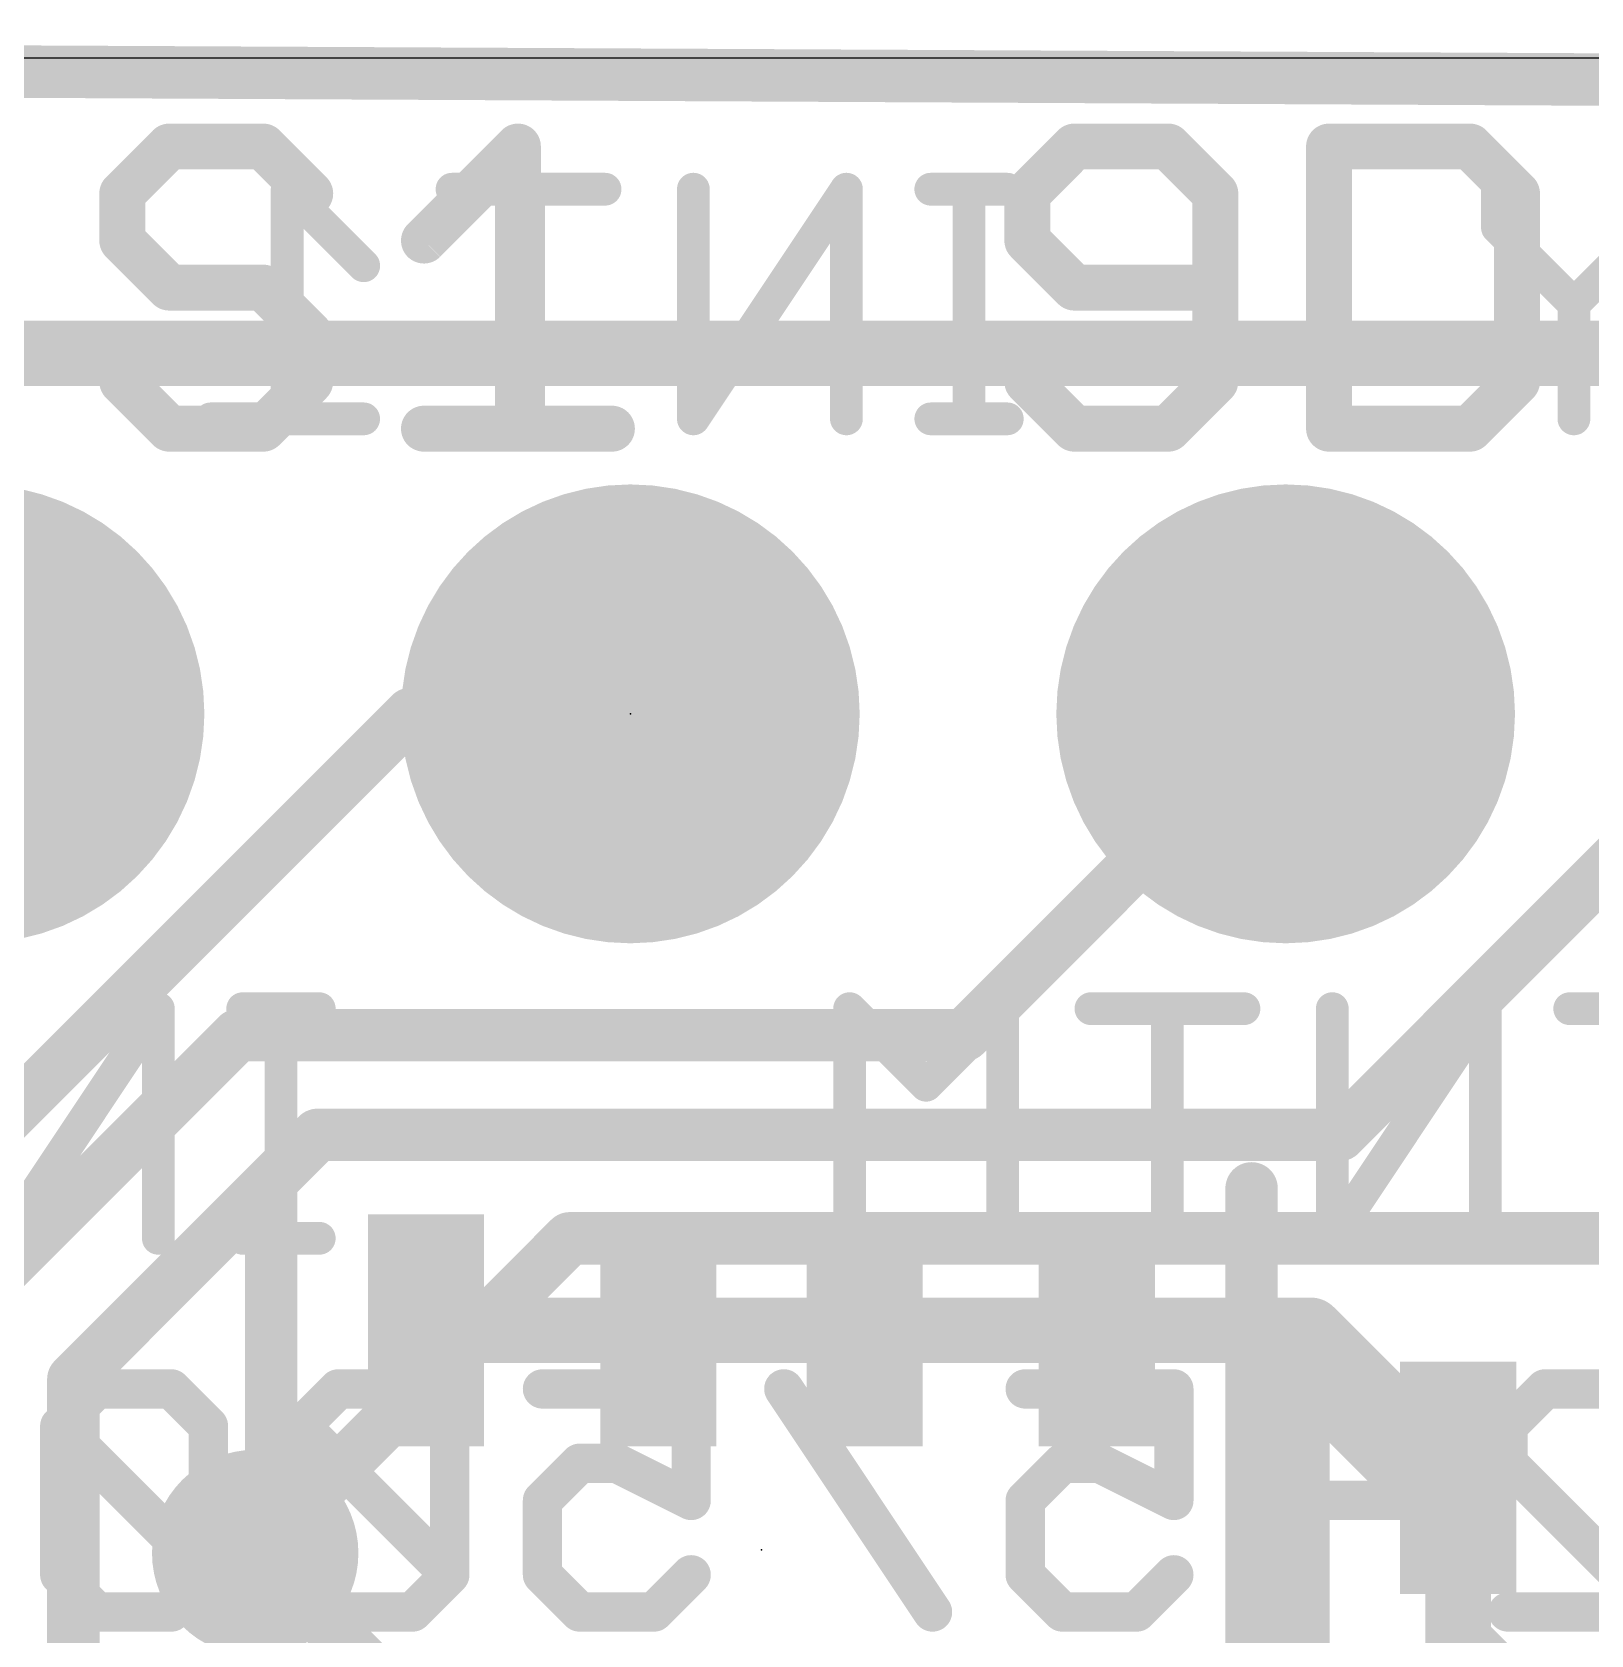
# Model space of a CAD drawing. Extents: x -0.1 to 25.5, y -0.1 to 17.9.
# Drawn here: x 10.38 to 16.42, y 11.67 to 17.88 of the extents above; entities that cross this region are included whole.
import ezdxf

# ---------------------------------------------------------------- set-up
doc = ezdxf.new("R2010")
doc.units = 0
for name, color, linetype in [('1', 12, 'CONTINUOUS'), ('16', 5, 'CONTINUOUS'), ('17', 110, 'CONTINUOUS'), ('18', 110, 'CONTINUOUS'), ('20', 53, 'CONTINUOUS'), ('21', 40, 'CONTINUOUS'), ('22', 6, 'CONTINUOUS'), ('23', 40, 'CONTINUOUS')]:
    doc.layers.add(name, color=color, linetype=linetype)

# ---------------------------------------------------------------- blocks, each defined once
blk = doc.blocks.new('ROUNDP')
at = {"const_width": 0.5}
blk.add_lwpolyline([(0, -0.25, 1), (0, 0.25, 1), (0, -0.25)], format="xyb", dxfattribs=at)
blk = doc.blocks.new('RECT')
blk.add_solid([(-0.5, -0.5), (0.5, -0.5), (-0.5, 0.5), (0.5, 0.5)])
blk = doc.blocks.new('ROUNDV')
at = {"const_width": 0.5}
blk.add_lwpolyline([(0, -0.25, 1), (0, 0.25, 1), (0, -0.25)], format="xyb", dxfattribs=at)

msp = doc.modelspace()

# ---------------------------------------------------------------- linework, layer by layer
at = {"layer": '1'}
for points, const_width in [([(0, 17.78), (25.4, 17.653)], 0.2032), ([(18.923, 16.637), (6.731, 16.637)], 0.254), ([(9.7282, 13.1199), (11.8483, 15.24)], 0.2032), ([(11.8483, 15.24), (12.7, 15.24)], 0.2032), ([(13.9954, 13.9954), (15.24, 15.24)], 0.2032), ([(17.0815, 15.24), (15.4502, 13.6087)], 0.2032), ([(10.1346, 12.9516), (11.1784, 13.9954)], 0.2032), ([(11.1784, 13.9954), (13.9954, 13.9954)], 0.2032), ([(11.4878, 13.6087), (10.541, 12.6619)], 0.2032), ([(11.4878, 13.6087), (15.4502, 13.6087)], 0.2032), ([(12.808, 12.8515), (11.908, 12.8515)], 0.254), ([(12.808, 12.8515), (13.608, 12.8515)], 0.254), ([(13.608, 12.8515), (14.508, 12.8515)], 0.254), ([(15.337, 12.8515), (14.508, 12.8515)], 0.254), ([(15.9085, 12.28), (15.337, 12.8515)], 0.254), ([(10.541, 11.557), (10.541, 12.6619)], 0.2032), ([(15.9085, 12.28), (15.9085, 11.6505)], 0.254), ([(11.908, 11.3266), (11.2459, 11.9888)], 0.2032), ([(16.129, 11.43), (15.9085, 11.6505)], 0.254)]:
    msp.add_lwpolyline(points, dxfattribs=dict(at, const_width=const_width))
for points, const_width in [([(11.8483, 15.2908, 1), (11.8483, 15.1892)], 0.1016), ([(11.8842, 15.2041, 1), (11.8124, 15.2759)], 0.1016), ([(12.7, 15.1892, 1), (12.7, 15.2908)], 0.1016), ([(15.2759, 15.2041, 1), (15.2041, 15.2759)], 0.1016), ([(11.1784, 14.0462, 1), (11.1784, 13.9446)], 0.1016), ([(11.2144, 13.9595, 1), (11.1425, 14.0313)], 0.1016), ([(13.9595, 14.0313, 1), (14.0313, 13.9595)], 0.1016), ([(13.9954, 13.9446, 1), (13.9954, 14.0462)], 0.1016), ([(11.4878, 13.6595, 1), (11.4878, 13.5579)], 0.1016), ([(11.5238, 13.5728, 1), (11.4519, 13.6447)], 0.1016), ([(15.4143, 13.6447, 1), (15.4862, 13.5728)], 0.1016), ([(15.4502, 13.5579, 1), (15.4502, 13.6595)], 0.1016), ([(11.908, 12.915, 1), (11.908, 12.788)], 0.127), ([(12.808, 12.915, 1), (12.808, 12.788)], 0.127), ([(12.808, 12.788, 1), (12.808, 12.915)], 0.127), ([(13.608, 12.915, 1), (13.608, 12.788)], 0.127), ([(13.608, 12.788, 1), (13.608, 12.915)], 0.127), ([(14.508, 12.915, 1), (14.508, 12.788)], 0.127), ([(14.508, 12.788, 1), (14.508, 12.915)], 0.127), ([(15.3819, 12.8964, 1), (15.2921, 12.8066)], 0.127), ([(15.337, 12.788, 1), (15.337, 12.915)], 0.127), ([(10.5918, 12.6619, 1), (10.4902, 12.6619)], 0.1016), ([(10.5051, 12.6978, 1), (10.5769, 12.626)], 0.1016), ([(15.972, 12.28, 1), (15.845, 12.28)], 0.127), ([(15.8636, 12.2351, 1), (15.9534, 12.3249)], 0.127), ([(11.2818, 12.0247, 1), (11.2099, 11.9528)], 0.1016), ([(15.9534, 11.6954, 1), (15.8636, 11.6056)], 0.127), ([(15.845, 11.6505, 1), (15.972, 11.6505)], 0.127)]:
    msp.add_lwpolyline(points, format="xyb", dxfattribs=dict(at, const_width=const_width))
at = {"layer": '16', "const_width": 0.2032}
for points in [[(0, 17.78), (25.4, 17.653)], [(11.2459, 11.9888), (12.4651, 13.208)], [(12.4651, 13.208), (21.59, 13.208)]]:
    msp.add_lwpolyline(points, dxfattribs=at)
at = {"layer": '16', "const_width": 0.1016}
for points in [[(12.4651, 13.2588, 1), (12.4651, 13.1572)], [(12.501, 13.1721, 1), (12.4292, 13.2439)], [(11.2099, 12.0247, 1), (11.2818, 11.9528)]]:
    msp.add_lwpolyline(points, format="xyb", dxfattribs=at)
at = {"layer": '20'}
msp.add_line((22.86, 17.78), (2.54, 17.78), dxfattribs=at)
at = {"layer": '21'}
for points, const_width in [([(10.9127, 17.438), (10.7305, 17.2558)], 0.1778), ([(11.2771, 17.438), (10.9127, 17.438)], 0.1778), ([(11.4592, 17.2558), (11.2771, 17.438)], 0.1778), ([(11.8999, 17.0737), (12.2643, 17.438)], 0.1778), ([(12.2643, 17.438), (12.2643, 16.3449)], 0.1778), ([(14.4209, 17.438), (14.2387, 17.2558)], 0.1778), ([(14.7852, 17.438), (14.4209, 17.438)], 0.1778), ([(14.9674, 17.2558), (14.7852, 17.438)], 0.1778), ([(15.4081, 17.438), (15.4081, 16.3449)], 0.1778), ([(15.9546, 17.438), (15.4081, 17.438)], 0.1778), ([(16.1368, 17.2558), (15.9546, 17.438)], 0.1778), ([(10.7305, 17.2558), (10.7305, 17.0737)], 0.1778), ([(14.2387, 17.2558), (14.2387, 17.0737)], 0.1778), ([(14.9674, 16.5271), (14.9674, 17.2558)], 0.1778), ([(16.1368, 16.5271), (16.1368, 17.2558)], 0.1778), ([(10.7305, 17.0737), (10.9127, 16.8915)], 0.1778), ([(14.2387, 17.0737), (14.4209, 16.8915)], 0.1778), ([(10.9127, 16.8915), (11.2771, 16.8915)], 0.1778), ([(11.2771, 16.8915), (11.4592, 16.7093)], 0.1778), ([(14.4209, 16.8915), (14.9674, 16.8915)], 0.1778), ([(11.4592, 16.7093), (11.4592, 16.5271)], 0.1778), ([(10.9127, 16.3449), (10.7305, 16.5271)], 0.1778), ([(11.4592, 16.5271), (11.2771, 16.3449)], 0.1778), ([(14.2387, 16.5271), (14.4209, 16.3449)], 0.1778), ([(14.7852, 16.3449), (14.9674, 16.5271)], 0.1778), ([(15.9546, 16.3449), (16.1368, 16.5271)], 0.1778), ([(11.2771, 16.3449), (10.9127, 16.3449)], 0.1778), ([(11.8999, 16.3449), (12.6286, 16.3449)], 0.1778), ([(14.4209, 16.3449), (14.7852, 16.3449)], 0.1778), ([(15.4081, 16.3449), (15.9546, 16.3449)], 0.1778), ([(11.308, 10.6015), (11.308, 13.4015)], 0.2032), ([(15.108, 13.4015), (15.108, 10.6015)], 0.2032), ([(15.3085, 10.03), (15.3085, 12.83)], 0.2032)]:
    msp.add_lwpolyline(points, dxfattribs=dict(at, const_width=const_width))
for points, const_width in [([(10.9127, 17.4825, 1), (10.9127, 17.3936)], 0.0889), ([(10.9441, 17.4066, 1), (10.8812, 17.4695)], 0.0889), ([(11.3085, 17.4695, 1), (11.2456, 17.4066)], 0.0889), ([(11.2771, 17.3936, 1), (11.2771, 17.4825)], 0.0889), ([(12.3087, 17.438, 1), (12.2198, 17.438)], 0.0889), ([(12.2957, 17.4066, 1), (12.2328, 17.4695)], 0.0889), ([(14.4209, 17.4825, 1), (14.4209, 17.3936)], 0.0889), ([(14.4523, 17.4066, 1), (14.3894, 17.4695)], 0.0889), ([(14.8167, 17.4695, 1), (14.7538, 17.4066)], 0.0889), ([(14.7852, 17.3936, 1), (14.7852, 17.4825)], 0.0889), ([(15.4525, 17.438, 1), (15.3636, 17.438)], 0.0889), ([(15.4081, 17.4825, 1), (15.4081, 17.3936)], 0.0889), ([(15.9861, 17.4695, 1), (15.9232, 17.4066)], 0.0889), ([(15.9546, 17.3936, 1), (15.9546, 17.4825)], 0.0889), ([(10.7749, 17.2558, 1), (10.686, 17.2558)], 0.0889), ([(10.6991, 17.2873, 1), (10.7619, 17.2244)], 0.0889), ([(11.4278, 17.2244, 1), (11.4907, 17.2873)], 0.0889), ([(14.2072, 17.2873, 1), (14.2701, 17.2244)], 0.0889), ([(14.2831, 17.2558, 1), (14.1942, 17.2558)], 0.0889), ([(15.0119, 17.2558, 1), (14.923, 17.2558)], 0.0889), ([(14.936, 17.2244, 1), (14.9989, 17.2873)], 0.0889), ([(16.1813, 17.2558, 1), (16.0924, 17.2558)], 0.0889), ([(16.1054, 17.2244, 1), (16.1683, 17.2873)], 0.0889), ([(10.7619, 17.1051, 1), (10.6991, 17.0422)], 0.0889), ([(11.8685, 17.1051, 1), (11.9313, 17.0422)], 0.0889), ([(14.2701, 17.1051, 1), (14.2072, 17.0422)], 0.0889), ([(10.686, 17.0737, 1), (10.7749, 17.0737)], 0.0889), ([(14.1942, 17.0737, 1), (14.2831, 17.0737)], 0.0889), ([(10.9127, 16.9359, 1), (10.9127, 16.847)], 0.0889), ([(10.8812, 16.86, 1), (10.9441, 16.9229)], 0.0889), ([(11.3085, 16.9229, 1), (11.2456, 16.86)], 0.0889), ([(11.2771, 16.847, 1), (11.2771, 16.9359)], 0.0889), ([(14.4209, 16.9359, 1), (14.4209, 16.847)], 0.0889), ([(14.3894, 16.86, 1), (14.4523, 16.9229)], 0.0889), ([(14.9674, 16.847, 1), (14.9674, 16.9359)], 0.0889), ([(11.5037, 16.7093, 1), (11.4148, 16.7093)], 0.0889), ([(11.4278, 16.6778, 1), (11.4907, 16.7407)], 0.0889), ([(10.7619, 16.5585, 1), (10.6991, 16.4957)], 0.0889), ([(11.4907, 16.4957, 1), (11.4278, 16.5585)], 0.0889), ([(14.2701, 16.5585, 1), (14.2072, 16.4957)], 0.0889), ([(14.9989, 16.4957, 1), (14.936, 16.5585)], 0.0889), ([(16.1683, 16.4957, 1), (16.1054, 16.5585)], 0.0889), ([(11.4148, 16.5271, 1), (11.5037, 16.5271)], 0.0889), ([(14.923, 16.5271, 1), (15.0119, 16.5271)], 0.0889), ([(16.0924, 16.5271, 1), (16.1813, 16.5271)], 0.0889), ([(10.9127, 16.3894, 1), (10.9127, 16.3004)], 0.0889), ([(10.8812, 16.3135, 1), (10.9441, 16.3763)], 0.0889), ([(11.2456, 16.3763, 1), (11.3085, 16.3135)], 0.0889), ([(11.2771, 16.3004, 1), (11.2771, 16.3894)], 0.0889), ([(11.8999, 16.3894, 1), (11.8999, 16.3004)], 0.0889), ([(12.6286, 16.3004, 1), (12.6286, 16.3894)], 0.0889), ([(14.4209, 16.3894, 1), (14.4209, 16.3004)], 0.0889), ([(14.3894, 16.3135, 1), (14.4523, 16.3763)], 0.0889), ([(14.7538, 16.3763, 1), (14.8167, 16.3135)], 0.0889), ([(14.7852, 16.3004, 1), (14.7852, 16.3894)], 0.0889), ([(15.4081, 16.3894, 1), (15.4081, 16.3004)], 0.0889), ([(15.9232, 16.3763, 1), (15.9861, 16.3135)], 0.0889), ([(15.9546, 16.3004, 1), (15.9546, 16.3894)], 0.0889), ([(12.2198, 16.3449, 1), (12.3087, 16.3449)], 0.0889), ([(15.3636, 16.3449, 1), (15.4525, 16.3449)], 0.0889), ([(11.3588, 13.4015, 1), (11.2572, 13.4015)], 0.1016), ([(15.1588, 13.4015, 1), (15.0572, 13.4015)], 0.1016), ([(15.3593, 12.83, 1), (15.2577, 12.83)], 0.1016)]:
    msp.add_lwpolyline(points, format="xyb", dxfattribs=dict(at, const_width=const_width))
at = {"layer": '22'}
for points, const_width in [([(11.6664, 16.9762), (11.3698, 17.2728)], 0.127), ([(11.3698, 17.2728), (11.3698, 16.383)], 0.127), ([(12.6019, 17.2728), (12.0088, 17.2728)], 0.127), ([(12.3053, 16.383), (12.3053, 17.2728)], 0.127), ([(13.5374, 17.2728), (12.9443, 16.383)], 0.127), ([(12.9443, 16.383), (12.9443, 17.2728)], 0.127), ([(13.5374, 16.383), (13.5374, 17.2728)], 0.127), ([(14.1611, 17.2728), (13.8645, 17.2728)], 0.127), ([(14.0128, 16.383), (14.0128, 17.2728)], 0.127), ([(16.0608, 17.1245), (16.0608, 17.2728)], 0.127), ([(16.3574, 16.8279), (16.0608, 17.1245)], 0.127), ([(16.654, 17.1245), (16.3574, 16.8279)], 0.127), ([(16.3574, 16.8279), (16.3574, 16.383)], 0.127), ([(11.6664, 16.383), (11.0732, 16.383)], 0.127), ([(14.1611, 16.383), (13.8645, 16.383)], 0.127), ([(10.8704, 14.0978), (10.2773, 13.208)], 0.127), ([(10.8704, 13.208), (10.8704, 14.0978)], 0.127), ([(11.4941, 14.0978), (11.1975, 14.0978)], 0.127), ([(11.3458, 13.208), (11.3458, 14.0978)], 0.127), ([(13.8463, 13.8012), (13.5497, 14.0978)], 0.127), ([(13.5497, 14.0978), (13.5497, 13.208)], 0.127), ([(14.1429, 14.0978), (13.8463, 13.8012)], 0.127), ([(14.1429, 13.208), (14.1429, 14.0978)], 0.127), ([(15.0784, 14.0978), (14.4853, 14.0978)], 0.127), ([(14.7818, 13.208), (14.7818, 14.0978)], 0.127), ([(16.0139, 14.0978), (15.4208, 13.208)], 0.127), ([(15.4208, 13.208), (15.4208, 14.0978)], 0.127), ([(16.0139, 13.208), (16.0139, 14.0978)], 0.127), ([(16.6376, 14.0978), (16.341, 14.0978)], 0.127), ([(11.4941, 13.208), (11.1975, 13.208)], 0.127), ([(16.6376, 13.208), (16.341, 13.208)], 0.127), ([(10.6324, 12.6245), (10.4884, 12.4805)], 0.1524), ([(10.9206, 12.6245), (10.6324, 12.6245)], 0.1524), ([(11.0646, 12.4805), (10.9206, 12.6245)], 0.1524), ([(11.568, 12.6245), (11.4239, 12.4805)], 0.1524), ([(11.8561, 12.6245), (11.568, 12.6245)], 0.1524), ([(12.0001, 12.4805), (11.8561, 12.6245)], 0.1524), ([(12.3594, 12.6245), (12.9357, 12.6245)], 0.1524), ([(12.9357, 12.6245), (12.9357, 12.1924)], 0.1524), ([(13.8712, 11.7602), (13.2949, 12.6245)], 0.1524), ([(14.2305, 12.6245), (14.8067, 12.6245)], 0.1524), ([(14.8067, 12.6245), (14.8067, 12.1924)], 0.1524), ([(15.31, 11.7602), (15.31, 12.6245)], 0.1524), ([(15.31, 12.6245), (15.7422, 12.1924)], 0.1524), ([(16.1015, 12.4805), (16.2456, 12.6245)], 0.1524), ([(16.2456, 12.6245), (16.5337, 12.6245)], 0.1524), ([(10.4884, 12.4805), (10.4884, 11.9043)], 0.1524), ([(11.0646, 11.9043), (10.4884, 12.4805)], 0.1524), ([(11.0646, 11.9043), (11.0646, 12.4805)], 0.1524), ([(11.4239, 12.4805), (11.4239, 11.9043)], 0.1524), ([(12.0001, 11.9043), (11.4239, 12.4805)], 0.1524), ([(12.0001, 11.9043), (12.0001, 12.4805)], 0.1524), ([(16.1015, 12.3364), (16.1015, 12.4805)], 0.1524), ([(12.5035, 12.3364), (12.3594, 12.1924)], 0.1524), ([(12.6475, 12.3364), (12.5035, 12.3364)], 0.1524), ([(12.9357, 12.1924), (12.6475, 12.3364)], 0.1524), ([(14.3745, 12.3364), (14.2305, 12.1924)], 0.1524), ([(14.5186, 12.3364), (14.3745, 12.3364)], 0.1524), ([(14.8067, 12.1924), (14.5186, 12.3364)], 0.1524), ([(16.6777, 11.7602), (16.1015, 12.3364)], 0.1524), ([(12.3594, 12.1924), (12.3594, 11.9043)], 0.1524), ([(14.2305, 12.1924), (14.2305, 11.9043)], 0.1524), ([(15.7422, 12.1924), (15.166, 12.1924)], 0.1524), ([(10.4884, 11.9043), (10.6324, 11.7602)], 0.1524), ([(10.9206, 11.7602), (11.0646, 11.9043)], 0.1524), ([(11.4239, 11.9043), (11.568, 11.7602)], 0.1524), ([(11.8561, 11.7602), (12.0001, 11.9043)], 0.1524), ([(12.3594, 11.9043), (12.5035, 11.7602)], 0.1524), ([(12.7916, 11.7602), (12.9357, 11.9043)], 0.1524), ([(14.2305, 11.9043), (14.3745, 11.7602)], 0.1524), ([(14.6626, 11.7602), (14.8067, 11.9043)], 0.1524), ([(10.6324, 11.7602), (10.9206, 11.7602)], 0.1524), ([(11.568, 11.7602), (11.8561, 11.7602)], 0.1524), ([(12.5035, 11.7602), (12.7916, 11.7602)], 0.1524), ([(14.3745, 11.7602), (14.6626, 11.7602)], 0.1524), ([(16.1015, 11.7602), (16.6777, 11.7602)], 0.1524)]:
    msp.add_lwpolyline(points, dxfattribs=dict(at, const_width=const_width))
for points, const_width in [([(11.4016, 17.2728, 1), (11.3381, 17.2728)], 0.0635), ([(11.3923, 17.2952, 1), (11.3474, 17.2503)], 0.0635), ([(12.0088, 17.3045, 1), (12.0088, 17.241)], 0.0635), ([(12.3371, 17.2728, 1), (12.2736, 17.2728)], 0.0635), ([(12.6019, 17.241, 1), (12.6019, 17.3045)], 0.0635), ([(12.976, 17.2728, 1), (12.9125, 17.2728)], 0.0635), ([(13.5692, 17.2728, 1), (13.5057, 17.2728)], 0.0635), ([(13.5639, 17.2551, 1), (13.511, 17.2904)], 0.0635), ([(13.8645, 17.3045, 1), (13.8645, 17.241)], 0.0635), ([(14.0446, 17.2728, 1), (13.9811, 17.2728)], 0.0635), ([(14.1611, 17.241, 1), (14.1611, 17.3045)], 0.0635), ([(16.0926, 17.2728, 1), (16.0291, 17.2728)], 0.0635), ([(16.0291, 17.1245, 1), (16.0926, 17.1245)], 0.0635), ([(16.0833, 17.1469, 1), (16.0384, 17.102)], 0.0635), ([(11.644, 16.9537, 1), (11.6889, 16.9986)], 0.0635), ([(16.3891, 16.8279, 1), (16.3256, 16.8279)], 0.0635), ([(16.3349, 16.8503, 1), (16.3798, 16.8054)], 0.0635), ([(16.3349, 16.8054, 1), (16.3798, 16.8503)], 0.0635), ([(11.0732, 16.4147, 1), (11.0732, 16.3513)], 0.0635), ([(11.3381, 16.383, 1), (11.4016, 16.383)], 0.0635), ([(11.6664, 16.3513, 1), (11.6664, 16.4147)], 0.0635), ([(12.2736, 16.383, 1), (12.3371, 16.383)], 0.0635), ([(12.9125, 16.383, 1), (12.976, 16.383)], 0.0635), ([(12.9179, 16.4006, 1), (12.9707, 16.3654)], 0.0635), ([(13.5057, 16.383, 1), (13.5692, 16.383)], 0.0635), ([(13.8645, 16.4147, 1), (13.8645, 16.3513)], 0.0635), ([(13.9811, 16.383, 1), (14.0446, 16.383)], 0.0635), ([(14.1611, 16.3513, 1), (14.1611, 16.4147)], 0.0635), ([(16.3256, 16.383, 1), (16.3891, 16.383)], 0.0635), ([(10.9022, 14.0978, 1), (10.8387, 14.0978)], 0.0635), ([(10.8969, 14.0801, 1), (10.844, 14.1154)], 0.0635), ([(11.1975, 14.1295, 1), (11.1975, 14.066)], 0.0635), ([(11.3776, 14.0978, 1), (11.3141, 14.0978)], 0.0635), ([(11.4941, 14.066, 1), (11.4941, 14.1295)], 0.0635), ([(13.5815, 14.0978, 1), (13.518, 14.0978)], 0.0635), ([(13.5722, 14.1202, 1), (13.5273, 14.0753)], 0.0635), ([(14.1747, 14.0978, 1), (14.1112, 14.0978)], 0.0635), ([(14.1654, 14.0753, 1), (14.1205, 14.1202)], 0.0635), ([(14.4853, 14.1295, 1), (14.4853, 14.066)], 0.0635), ([(14.8136, 14.0978, 1), (14.7501, 14.0978)], 0.0635), ([(15.0784, 14.066, 1), (15.0784, 14.1295)], 0.0635), ([(15.4525, 14.0978, 1), (15.389, 14.0978)], 0.0635), ([(16.0457, 14.0978, 1), (15.9822, 14.0978)], 0.0635), ([(16.0404, 14.0801, 1), (15.9875, 14.1154)], 0.0635), ([(16.341, 14.1295, 1), (16.341, 14.066)], 0.0635), ([(13.8239, 13.8236, 1), (13.8688, 13.7787)], 0.0635), ([(13.8239, 13.7787, 1), (13.8688, 13.8236)], 0.0635), ([(10.8387, 13.208, 1), (10.9022, 13.208)], 0.0635), ([(11.1975, 13.2398, 1), (11.1975, 13.1762)], 0.0635), ([(11.3141, 13.208, 1), (11.3776, 13.208)], 0.0635), ([(11.4941, 13.1762, 1), (11.4941, 13.2398)], 0.0635), ([(13.518, 13.208, 1), (13.5815, 13.208)], 0.0635), ([(14.1112, 13.208, 1), (14.1747, 13.208)], 0.0635), ([(14.7501, 13.208, 1), (14.8136, 13.208)], 0.0635), ([(15.389, 13.208, 1), (15.4525, 13.208)], 0.0635), ([(15.3944, 13.2256, 1), (15.4472, 13.1904)], 0.0635), ([(15.9822, 13.208, 1), (16.0457, 13.208)], 0.0635), ([(16.341, 13.2398, 1), (16.341, 13.1762)], 0.0635), ([(10.6324, 12.6626, 1), (10.6324, 12.5864)], 0.0762), ([(10.6594, 12.5976, 1), (10.6055, 12.6515)], 0.0762), ([(10.9475, 12.6515, 1), (10.8936, 12.5976)], 0.0762), ([(10.9206, 12.5864, 1), (10.9206, 12.6626)], 0.0762), ([(11.568, 12.6626, 1), (11.568, 12.5864)], 0.0762), ([(11.5949, 12.5976, 1), (11.541, 12.6515)], 0.0762), ([(11.883, 12.6515, 1), (11.8291, 12.5976)], 0.0762), ([(11.8561, 12.5864, 1), (11.8561, 12.6626)], 0.0762), ([(12.3594, 12.6626, 1), (12.3594, 12.5864)], 0.0762), ([(12.9738, 12.6245, 1), (12.8976, 12.6245)], 0.0762), ([(12.9357, 12.5864, 1), (12.9357, 12.6626)], 0.0762), ([(13.3266, 12.6457, 1), (13.2632, 12.6034)], 0.0762), ([(14.2305, 12.6626, 1), (14.2305, 12.5864)], 0.0762), ([(14.8448, 12.6245, 1), (14.7686, 12.6245)], 0.0762), ([(14.8067, 12.5864, 1), (14.8067, 12.6626)], 0.0762), ([(15.337, 12.6515, 1), (15.2831, 12.5976)], 0.0762), ([(15.3481, 12.6245, 1), (15.2719, 12.6245)], 0.0762), ([(16.2456, 12.6626, 1), (16.2456, 12.5864)], 0.0762), ([(16.2725, 12.5976, 1), (16.2186, 12.6515)], 0.0762), ([(10.5153, 12.5074, 1), (10.4614, 12.4535)], 0.0762), ([(10.4614, 12.5074, 1), (10.5153, 12.4535)], 0.0762), ([(10.5265, 12.4805, 1), (10.4503, 12.4805)], 0.0762), ([(11.1027, 12.4805, 1), (11.0265, 12.4805)], 0.0762), ([(11.0377, 12.4535, 1), (11.0916, 12.5074)], 0.0762), ([(11.462, 12.4805, 1), (11.3858, 12.4805)], 0.0762), ([(11.4508, 12.5074, 1), (11.397, 12.4535)], 0.0762), ([(11.397, 12.5074, 1), (11.4508, 12.4535)], 0.0762), ([(12.0382, 12.4805, 1), (11.962, 12.4805)], 0.0762), ([(11.9732, 12.4535, 1), (12.0271, 12.5074)], 0.0762), ([(16.1396, 12.4805, 1), (16.0634, 12.4805)], 0.0762), ([(16.0746, 12.5074, 1), (16.1284, 12.4535)], 0.0762), ([(12.5035, 12.3745, 1), (12.5035, 12.2983)], 0.0762), ([(12.5304, 12.3095, 1), (12.4765, 12.3634)], 0.0762), ([(12.6646, 12.3705, 1), (12.6305, 12.3023)], 0.0762), ([(12.6475, 12.2983, 1), (12.6475, 12.3745)], 0.0762), ([(14.3745, 12.3745, 1), (14.3745, 12.2983)], 0.0762), ([(14.4015, 12.3095, 1), (14.3476, 12.3634)], 0.0762), ([(14.5356, 12.3705, 1), (14.5015, 12.3023)], 0.0762), ([(14.5186, 12.2983, 1), (14.5186, 12.3745)], 0.0762), ([(16.1284, 12.3634, 1), (16.0746, 12.3095)], 0.0762), ([(16.0634, 12.3364, 1), (16.1396, 12.3364)], 0.0762), ([(12.3975, 12.1924, 1), (12.3213, 12.1924)], 0.0762), ([(12.3325, 12.2193, 1), (12.3864, 12.1654)], 0.0762), ([(12.9186, 12.1583, 1), (12.9527, 12.2264)], 0.0762), ([(14.2035, 12.2193, 1), (14.2574, 12.1654)], 0.0762), ([(14.2686, 12.1924, 1), (14.1924, 12.1924)], 0.0762), ([(14.7896, 12.1583, 1), (14.8237, 12.2264)], 0.0762), ([(15.166, 12.2305, 1), (15.166, 12.1543)], 0.0762), ([(15.7153, 12.1654, 1), (15.7691, 12.2193)], 0.0762), ([(15.7422, 12.1543, 1), (15.7422, 12.2305)], 0.0762), ([(12.8976, 12.1924, 1), (12.9738, 12.1924)], 0.0762), ([(14.7686, 12.1924, 1), (14.8448, 12.1924)], 0.0762), ([(10.5153, 11.9312, 1), (10.4614, 11.8773)], 0.0762), ([(10.4503, 11.9043, 1), (10.5265, 11.9043)], 0.0762), ([(11.0265, 11.9043, 1), (11.1027, 11.9043)], 0.0762), ([(11.0916, 11.8773, 1), (11.0377, 11.9312)], 0.0762), ([(11.0377, 11.8773, 1), (11.0916, 11.9312)], 0.0762), ([(11.4508, 11.9312, 1), (11.397, 11.8773)], 0.0762), ([(11.3858, 11.9043, 1), (11.462, 11.9043)], 0.0762), ([(11.962, 11.9043, 1), (12.0382, 11.9043)], 0.0762), ([(12.0271, 11.8773, 1), (11.9732, 11.9312)], 0.0762), ([(11.9732, 11.8773, 1), (12.0271, 11.9312)], 0.0762), ([(12.3864, 11.9312, 1), (12.3325, 11.8773)], 0.0762), ([(12.3213, 11.9043, 1), (12.3975, 11.9043)], 0.0762), ([(12.9626, 11.8773, 1), (12.9087, 11.9312)], 0.0762), ([(14.2574, 11.9312, 1), (14.2035, 11.8773)], 0.0762), ([(14.1924, 11.9043, 1), (14.2686, 11.9043)], 0.0762), ([(14.8336, 11.8773, 1), (14.7797, 11.9312)], 0.0762), ([(10.6324, 11.7983, 1), (10.6324, 11.7221)], 0.0762), ([(10.6055, 11.7333, 1), (10.6594, 11.7871)], 0.0762), ([(10.8936, 11.7871, 1), (10.9475, 11.7333)], 0.0762), ([(10.9206, 11.7221, 1), (10.9206, 11.7983)], 0.0762), ([(11.568, 11.7983, 1), (11.568, 11.7221)], 0.0762), ([(11.541, 11.7333, 1), (11.5949, 11.7871)], 0.0762), ([(11.8291, 11.7871, 1), (11.883, 11.7333)], 0.0762), ([(11.8561, 11.7221, 1), (11.8561, 11.7983)], 0.0762), ([(12.5035, 11.7983, 1), (12.5035, 11.7221)], 0.0762), ([(12.4765, 11.7333, 1), (12.5304, 11.7871)], 0.0762), ([(12.7647, 11.7871, 1), (12.8185, 11.7333)], 0.0762), ([(12.7916, 11.7221, 1), (12.7916, 11.7983)], 0.0762), ([(13.8395, 11.7391, 1), (13.9029, 11.7813)], 0.0762), ([(14.3745, 11.7983, 1), (14.3745, 11.7221)], 0.0762), ([(14.3476, 11.7333, 1), (14.4015, 11.7871)], 0.0762), ([(14.6357, 11.7871, 1), (14.6896, 11.7333)], 0.0762), ([(14.6626, 11.7221, 1), (14.6626, 11.7983)], 0.0762), ([(16.1015, 11.7983, 1), (16.1015, 11.7221)], 0.0762), ([(15.2719, 11.7602, 1), (15.3481, 11.7602)], 0.0762)]:
    msp.add_lwpolyline(points, format="xyb", dxfattribs=dict(at, const_width=const_width))
at = {"layer": '23'}
for p in [(12.7, 15.24), (13.208, 12.0015)]:
    msp.add_point(p, dxfattribs=at)

# ---------------------------------------------------------------- block references
at = {"layer": '1', "xscale": 0.45, "yscale": 0.9}
for p in [(11.908, 12.8515), (12.808, 12.8515), (13.608, 12.8515), (14.508, 12.8515)]:
    msp.add_blockref('RECT', p, dxfattribs=at)
at = {"layer": '1', "xscale": 0.45, "yscale": 0.9, "rotation": 180}
msp.add_blockref('RECT', (15.9085, 12.28), dxfattribs=at)
at = {"layer": '17', "xscale": 1.778, "yscale": 1.778, "rotation": 90}
for p in [(10.16, 15.24), (10.16, 15.24), (12.7, 15.24), (12.7, 15.24), (15.24, 15.24), (15.24, 15.24)]:
    msp.add_blockref('ROUNDP', p, dxfattribs=at)
at = {"layer": '18', "xscale": 0.8001, "yscale": 0.8001}
msp.add_blockref('ROUNDV', (11.2459, 11.9888), dxfattribs=at)
msp.add_blockref('ROUNDV', (11.2459, 11.9888), dxfattribs=at)

doc.saveas('drawing.dxf')
